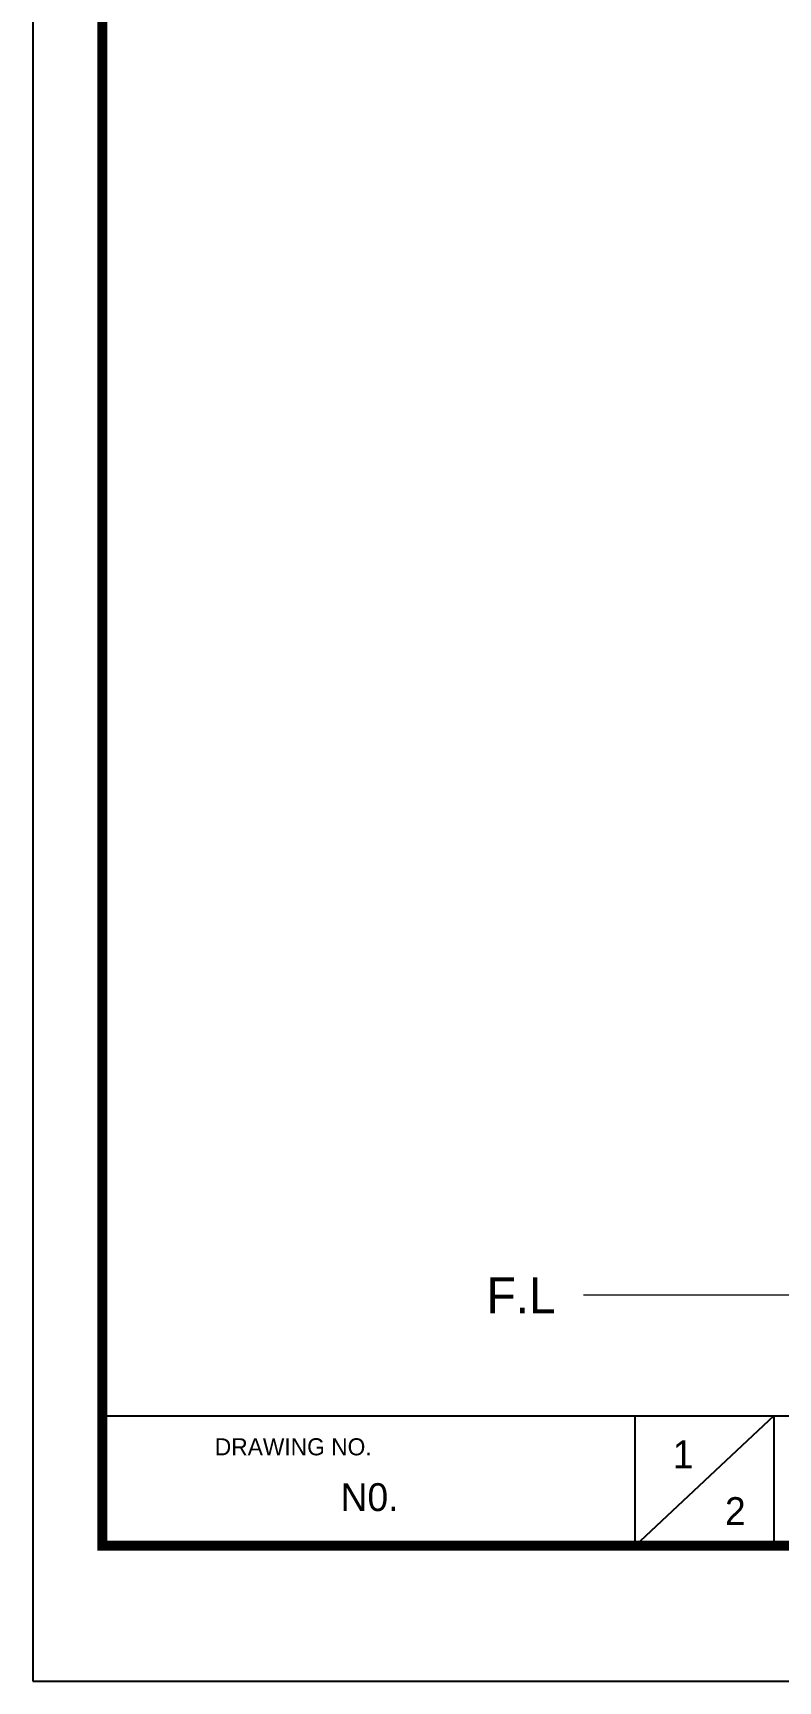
# Model space of a CAD drawing. Extents: x 0 to 1354, y 0 to 992.
# Drawn here: x 0 to 234, y 0 to 517 of the extents above; entities that cross this region are included whole.
import ezdxf

# ---------------------------------------------------------------- set-up
doc = ezdxf.new("R2010")
doc.units = 0
doc.header["$LTSCALE"] = 6
doc.header["$MEASUREMENT"] = 0
doc.layers.get('0').update_dxf_attribs({"linetype": 'CONTINUOUS'})
doc.layers.add('치수선', color=7, linetype='CONTINUOUS', lineweight=20)
doc.styles.add('Daelim Dimension', font='')
doc.styles.get('Daelim Dimension').set_extended_font_data('나눔고딕')

msp = doc.modelspace()

# ---------------------------------------------------------------- linework, layer by layer
at = {"color": 5}
msp.add_line((21.77, 83.13), (1112.08, 83.13), dxfattribs=at)
at = {"color": 5, "ltscale": 40}
for p, q in [((188.9, 83.13), (188.9, 42.33)), ((188.9, 83.13), (188.9, 42.33)), ((232.57, 83.13), (188.9, 42.33)), ((232.57, 83.13), (188.9, 42.33)), ((232.57, 83.13), (232.57, 42.33)), ((232.57, 83.13), (232.57, 42.33))]:
    msp.add_line(p, q, dxfattribs=at)
at = {"ltscale": 0.5}
msp.add_lwpolyline([(0, 0), (1354.08, 0), (1354.08, 992.16), (0, 992.16)], close=True, dxfattribs=at)
at = {"color": 5, "linetype": 'ByBlock', "lineweight": 200, "const_width": 3.12}
msp.add_lwpolyline([(21.77, 42.48), (1332.17, 42.48), (1332.17, 969.12), (21.77, 969.12)], close=True, dxfattribs=at)
at = {"layer": '치수선'}
msp.add_line((949.7, 120.98), (172.74, 120.98), dxfattribs=at)

# ---------------------------------------------------------------- texts
at = {"color": 5, "ltscale": 40, "style": 'Daelim Dimension'}
msp.add_text('DRAWING NO.', height=5.3435, dxfattribs=at).set_placement((57.08, 70.79))
at = {"attachment_point": 1, "style": 'Daelim Dimension'}
for s, insert, char_height, width in [('1', (200.78, 75.48), 8.74, 12.204), ('N0. ', (96.54, 62.05), 8.745, 54.8578), ('2', (217.19, 57.66), 8.74, 12.204)]:
    msp.add_mtext(s, dxfattribs=dict(at, insert=insert, char_height=char_height, width=width))
at = {"layer": '치수선', "insert": (164.08, 126.59), "char_height": 11.25, "attachment_point": 3, "style": 'Daelim Dimension'}
msp.add_mtext_dynamic_manual_height_columns('F.L', width=17.4109, gutter_width=12.5, heights=[0], dxfattribs=at)

doc.saveas('drawing.dxf')
